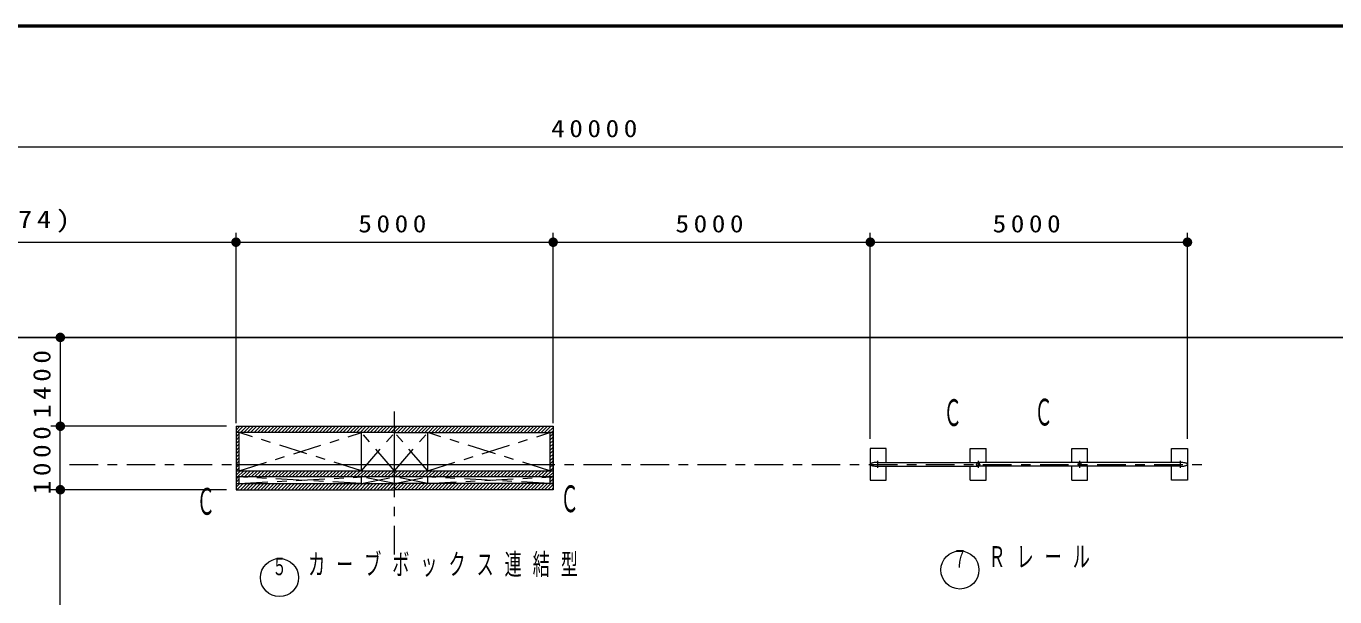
# Model space of a CAD drawing. Units: millimetres on the paper, scale 1:150. Extents: x -385 to 0, y -3 to 267.
# Drawn here: x -280.8 to -143.3, y 207.1 to 267 of the extents above; entities that cross this region are included whole.
import ezdxf
from ezdxf.enums import TextEntityAlignment as Align

# ---------------------------------------------------------------- set-up
doc = ezdxf.new("R2010")
doc.units = ezdxf.units.MM
doc.linetypes.add('USER2', pattern=[6, 3, -1, 1, -1])
doc.layers.add('1_150', color=7, linetype='Continuous', lineweight=13)
doc.layers.add('NAKAMURA図枠', color=7, linetype='Continuous', lineweight=13)
doc.styles.add('ＭＳ ゴシック', font='')
doc.styles.get('ＭＳ ゴシック').set_extended_font_data('MS Gothic')

# ---------------------------------------------------------------- blocks, each defined once
blk = doc.blocks.new('filled_dot')
at = {"color": 0, "linetype": 'Continuous', "lineweight": -2, "const_width": 1.25}
blk.add_lwpolyline([(-0.625, 0, 1), (0.625, 0, 1)], format="xyb", close=True, dxfattribs=at)

msp = doc.modelspace()

# ---------------------------------------------------------------- linework, layer by layer
at = {"layer": '1_150'}
for p, q in [((-354.236, 254.31), (-87.57, 254.31)), ((-258.788, 225.31), (-258.788, 245.31)), ((-225.455, 225.31), (-225.455, 245.31)), ((-192.121, 223.644), (-192.121, 245.31)), ((-158.788, 223.644), (-158.788, 245.31)), ((-304.612, 244.31), (-258.788, 244.31)), ((-258.788, 244.31), (-225.455, 244.31)), ((-225.455, 244.31), (-192.121, 244.31)), ((-192.121, 244.31), (-158.788, 244.31)), ((-277.254, 234.31), (-277.254, 224.977)), ((-254.046, 234.31), (-264.935, 234.31)), ((-259.788, 224.977), (-278.254, 224.977)), ((-277.254, 218.31), (-277.254, 224.977)), ((-258.788, 224.977), (-258.788, 218.31)), ((-258.788, 224.977), (-225.455, 224.977)), ((-258.745, 224.977), (-258.788, 224.934)), ((-258.386, 224.977), (-258.788, 224.575)), ((-242.108, 224.317), (-258.788, 224.317)), ((-258.788, 224.317), (-258.788, 220.31)), ((-258.706, 224.317), (-258.788, 224.235)), ((-258.455, 224.317), (-258.788, 224.317)), ((-258.455, 224.209), (-258.788, 223.875)), ((-258.027, 224.977), (-258.687, 224.317)), ((-258.455, 220.31), (-258.455, 224.317)), ((-257.668, 224.977), (-258.328, 224.317)), ((-257.308, 224.977), (-257.968, 224.317)), ((-256.949, 224.977), (-257.609, 224.317)), ((-256.59, 224.977), (-257.25, 224.317)), ((-256.231, 224.977), (-256.891, 224.317)), ((-255.872, 224.977), (-256.532, 224.317)), ((-255.512, 224.977), (-256.172, 224.317)), ((-255.153, 224.977), (-255.813, 224.317)), ((-254.794, 224.977), (-255.454, 224.317)), ((-254.435, 224.977), (-255.095, 224.317)), ((-254.076, 224.977), (-254.736, 224.317)), ((-253.716, 224.977), (-254.376, 224.317)), ((-253.357, 224.977), (-254.017, 224.317)), ((-252.998, 224.977), (-253.658, 224.317)), ((-252.639, 224.977), (-253.299, 224.317)), ((-252.279, 224.977), (-252.939, 224.317)), ((-251.92, 224.977), (-252.58, 224.317)), ((-251.561, 224.977), (-252.221, 224.317)), ((-251.202, 224.977), (-251.862, 224.317)), ((-250.843, 224.977), (-251.503, 224.317)), ((-250.483, 224.977), (-251.143, 224.317)), ((-250.124, 224.977), (-250.784, 224.317)), ((-249.765, 224.977), (-250.425, 224.317)), ((-249.406, 224.977), (-250.066, 224.317)), ((-249.047, 224.977), (-249.707, 224.317)), ((-248.687, 224.977), (-249.347, 224.317)), ((-248.328, 224.977), (-248.988, 224.317)), ((-247.969, 224.977), (-248.629, 224.317)), ((-247.61, 224.977), (-248.27, 224.317)), ((-247.251, 224.977), (-247.911, 224.317)), ((-246.891, 224.977), (-247.551, 224.317)), ((-246.532, 224.977), (-247.192, 224.317)), ((-246.173, 224.977), (-246.833, 224.317)), ((-245.814, 224.977), (-246.474, 224.317)), ((-245.454, 224.977), (-246.114, 224.317)), ((-245.095, 224.977), (-245.755, 224.317)), ((-245.602, 220.31), (-245.602, 224.317)), ((-244.736, 224.977), (-245.396, 224.317)), ((-244.377, 224.977), (-245.037, 224.317)), ((-244.018, 224.977), (-244.678, 224.317)), ((-243.658, 224.977), (-244.318, 224.317)), ((-243.299, 224.977), (-243.959, 224.317)), ((-242.94, 224.977), (-243.6, 224.317)), ((-242.581, 224.977), (-243.241, 224.317)), ((-242.222, 224.977), (-242.882, 224.317)), ((-241.862, 224.977), (-242.522, 224.317)), ((-241.503, 224.977), (-242.163, 224.317)), ((-242.122, 220.31), (-242.122, 224.317)), ((-242.108, 224.317), (-225.455, 224.317)), ((-241.144, 224.977), (-241.804, 224.317)), ((-240.785, 224.977), (-241.445, 224.317)), ((-240.426, 224.977), (-241.086, 224.317)), ((-240.066, 224.977), (-240.726, 224.317)), ((-239.707, 224.977), (-240.367, 224.317)), ((-239.348, 224.977), (-240.008, 224.317)), ((-238.989, 224.977), (-239.649, 224.317)), ((-238.629, 224.977), (-239.289, 224.317)), ((-238.27, 224.977), (-238.93, 224.317)), ((-238.642, 220.31), (-238.642, 224.317)), ((-237.911, 224.977), (-238.571, 224.317)), ((-237.552, 224.977), (-238.212, 224.317)), ((-237.193, 224.977), (-237.853, 224.317)), ((-236.833, 224.977), (-237.493, 224.317)), ((-236.474, 224.977), (-237.134, 224.317)), ((-236.115, 224.977), (-236.775, 224.317)), ((-235.756, 224.977), (-236.416, 224.317)), ((-235.397, 224.977), (-236.057, 224.317)), ((-235.037, 224.977), (-235.697, 224.317)), ((-234.678, 224.977), (-235.338, 224.317)), ((-234.319, 224.977), (-234.979, 224.317)), ((-233.96, 224.977), (-234.62, 224.317)), ((-233.601, 224.977), (-234.261, 224.317)), ((-233.241, 224.977), (-233.901, 224.317)), ((-232.882, 224.977), (-233.542, 224.317)), ((-232.523, 224.977), (-233.183, 224.317)), ((-232.164, 224.977), (-232.824, 224.317)), ((-231.805, 224.977), (-232.465, 224.317)), ((-231.445, 224.977), (-232.105, 224.317)), ((-231.086, 224.977), (-231.746, 224.317)), ((-230.727, 224.977), (-231.387, 224.317)), ((-230.368, 224.977), (-231.028, 224.317)), ((-230.008, 224.977), (-230.668, 224.317)), ((-229.649, 224.977), (-230.309, 224.317)), ((-229.29, 224.977), (-229.95, 224.317)), ((-228.931, 224.977), (-229.591, 224.317)), ((-228.572, 224.977), (-229.232, 224.317)), ((-228.212, 224.977), (-228.872, 224.317)), ((-227.853, 224.977), (-228.513, 224.317)), ((-227.494, 224.977), (-228.154, 224.317)), ((-227.135, 224.977), (-227.795, 224.317)), ((-226.776, 224.977), (-227.436, 224.317)), ((-226.416, 224.977), (-227.076, 224.317)), ((-226.057, 224.977), (-226.717, 224.317)), ((-225.698, 224.977), (-226.358, 224.317)), ((-225.455, 224.861), (-225.999, 224.317)), ((-225.706, 224.317), (-225.788, 224.235)), ((-225.788, 224.317), (-225.788, 220.31)), ((-225.455, 224.317), (-225.788, 224.317)), ((-225.455, 224.209), (-225.788, 223.875)), ((-225.455, 224.502), (-225.64, 224.317)), ((-225.455, 224.977), (-225.455, 218.31)), ((-225.455, 220.31), (-225.455, 224.317)), ((-258.455, 223.85), (-258.788, 223.516)), ((-258.455, 223.49), (-258.788, 223.157)), ((-258.455, 223.131), (-258.788, 222.798)), ((-225.455, 223.85), (-225.788, 223.516)), ((-225.455, 223.49), (-225.788, 223.157)), ((-225.455, 223.131), (-225.788, 222.798)), ((-258.455, 222.772), (-258.788, 222.439)), ((-258.455, 222.413), (-258.788, 222.079)), ((-258.455, 222.054), (-258.788, 221.72)), ((-258.455, 221.694), (-258.788, 221.361)), ((-225.455, 222.772), (-225.788, 222.439)), ((-225.455, 222.413), (-225.788, 222.079)), ((-225.455, 222.054), (-225.788, 221.72)), ((-225.455, 221.694), (-225.788, 221.361)), ((-192.121, 222.644), (-192.121, 219.31)), ((-190.455, 222.644), (-192.121, 222.644)), ((-190.455, 221.179), (-190.455, 222.644)), ((-181.621, 221.179), (-181.621, 222.644)), ((-181.621, 222.644), (-179.955, 222.644)), ((-179.955, 221.179), (-179.955, 222.644)), ((-170.955, 221.179), (-170.955, 222.644)), ((-170.955, 222.644), (-169.288, 222.644)), ((-169.288, 221.179), (-169.288, 222.644)), ((-160.455, 222.644), (-158.788, 222.644)), ((-160.455, 221.179), (-160.455, 222.644)), ((-158.788, 222.644), (-158.788, 219.31)), ((-258.455, 221.335), (-258.788, 221.002)), ((-258.788, 220.977), (-258.455, 220.977)), ((-258.788, 220.977), (-225.455, 220.977)), ((-258.455, 220.976), (-258.788, 220.643)), ((-258.788, 220.31), (-225.455, 220.31)), ((-258.788, 220.31), (-258.455, 220.31)), ((-258.687, 220.31), (-258.788, 220.209)), ((-258.328, 220.31), (-258.788, 219.85)), ((-258.455, 220.617), (-258.761, 220.31)), ((-257.968, 220.31), (-258.628, 219.65)), ((-257.609, 220.31), (-258.269, 219.65)), ((-257.25, 220.31), (-257.91, 219.65)), ((-256.891, 220.31), (-257.551, 219.65)), ((-256.532, 220.31), (-257.192, 219.65)), ((-256.172, 220.31), (-256.832, 219.65)), ((-255.813, 220.31), (-256.473, 219.65)), ((-255.454, 220.31), (-256.114, 219.65)), ((-255.095, 220.31), (-255.755, 219.65)), ((-254.736, 220.31), (-255.396, 219.65)), ((-254.376, 220.31), (-255.036, 219.65)), ((-254.017, 220.31), (-254.677, 219.65)), ((-253.658, 220.31), (-254.318, 219.65)), ((-253.299, 220.31), (-253.959, 219.65)), ((-252.939, 220.31), (-253.599, 219.65)), ((-252.58, 220.31), (-253.24, 219.65)), ((-252.221, 220.31), (-252.881, 219.65)), ((-251.862, 220.31), (-252.522, 219.65)), ((-251.503, 220.31), (-252.163, 219.65)), ((-251.143, 220.31), (-251.803, 219.65)), ((-250.784, 220.31), (-251.444, 219.65)), ((-250.425, 220.31), (-251.085, 219.65)), ((-250.066, 220.31), (-250.726, 219.65)), ((-249.707, 220.31), (-250.367, 219.65)), ((-249.347, 220.31), (-250.007, 219.65)), ((-248.988, 220.31), (-249.648, 219.65)), ((-248.629, 220.31), (-249.289, 219.65)), ((-248.27, 220.31), (-248.93, 219.65)), ((-247.911, 220.31), (-248.571, 219.65)), ((-247.551, 220.31), (-248.211, 219.65)), ((-247.192, 220.31), (-247.852, 219.65)), ((-246.833, 220.31), (-247.493, 219.65)), ((-246.474, 220.31), (-247.134, 219.65)), ((-246.114, 220.31), (-246.774, 219.65)), ((-245.755, 220.31), (-246.415, 219.65)), ((-245.396, 220.31), (-246.056, 219.65)), ((-245.037, 220.31), (-245.697, 219.65)), ((-244.678, 220.31), (-245.338, 219.65)), ((-244.318, 220.31), (-244.978, 219.65)), ((-243.959, 220.31), (-244.619, 219.65)), ((-243.6, 220.31), (-244.26, 219.65)), ((-243.241, 220.31), (-243.901, 219.65)), ((-242.882, 220.31), (-243.542, 219.65)), ((-242.522, 220.31), (-243.182, 219.65)), ((-242.163, 220.31), (-242.823, 219.65)), ((-241.804, 220.31), (-242.464, 219.65)), ((-241.445, 220.31), (-242.105, 219.65)), ((-241.086, 220.31), (-241.746, 219.65)), ((-240.726, 220.31), (-241.386, 219.65)), ((-240.367, 220.31), (-241.027, 219.65)), ((-240.008, 220.31), (-240.668, 219.65)), ((-239.649, 220.31), (-240.309, 219.65)), ((-239.289, 220.31), (-239.949, 219.65)), ((-238.93, 220.31), (-239.59, 219.65)), ((-238.571, 220.31), (-239.231, 219.65)), ((-238.212, 220.31), (-238.872, 219.65)), ((-237.853, 220.31), (-238.513, 219.65)), ((-237.493, 220.31), (-238.153, 219.65)), ((-237.134, 220.31), (-237.794, 219.65)), ((-236.775, 220.31), (-237.435, 219.65)), ((-236.416, 220.31), (-237.076, 219.65)), ((-236.057, 220.31), (-236.717, 219.65)), ((-235.697, 220.31), (-236.357, 219.65)), ((-235.338, 220.31), (-235.998, 219.65)), ((-234.979, 220.31), (-235.639, 219.65)), ((-234.62, 220.31), (-235.28, 219.65)), ((-234.261, 220.31), (-234.921, 219.65)), ((-233.901, 220.31), (-234.561, 219.65)), ((-233.542, 220.31), (-234.202, 219.65)), ((-233.183, 220.31), (-233.843, 219.65)), ((-232.824, 220.31), (-233.484, 219.65)), ((-232.465, 220.31), (-233.125, 219.65)), ((-232.105, 220.31), (-232.765, 219.65)), ((-231.746, 220.31), (-232.406, 219.65)), ((-231.387, 220.31), (-232.047, 219.65)), ((-231.028, 220.31), (-231.688, 219.65)), ((-230.668, 220.31), (-231.328, 219.65)), ((-230.309, 220.31), (-230.969, 219.65)), ((-229.95, 220.31), (-230.61, 219.65)), ((-229.591, 220.31), (-230.251, 219.65)), ((-229.232, 220.31), (-229.892, 219.65)), ((-228.872, 220.31), (-229.532, 219.65)), ((-228.513, 220.31), (-229.173, 219.65)), ((-228.154, 220.31), (-228.814, 219.65)), ((-227.795, 220.31), (-228.455, 219.65)), ((-227.436, 220.31), (-228.096, 219.65)), ((-227.076, 220.31), (-227.736, 219.65)), ((-226.717, 220.31), (-227.377, 219.65)), ((-226.358, 220.31), (-227.018, 219.65)), ((-225.999, 220.31), (-226.659, 219.65)), ((-225.64, 220.31), (-226.3, 219.65)), ((-225.455, 220.136), (-225.94, 219.65)), ((-225.455, 221.335), (-225.788, 221.002)), ((-225.788, 220.977), (-225.455, 220.977)), ((-225.455, 220.976), (-225.788, 220.643)), ((-225.788, 220.31), (-225.455, 220.31)), ((-225.455, 220.617), (-225.761, 220.31)), ((-192.119, 220.991), (-192.12, 220.966)), ((-192.12, 220.966), (-192.109, 220.941)), ((-192.107, 221.016), (-192.119, 220.991)), ((-192.109, 220.941), (-192.086, 220.917)), ((-192.082, 221.041), (-192.107, 221.016)), ((-192.086, 220.917), (-192.052, 220.893)), ((-192.047, 221.064), (-192.082, 221.041)), ((-192.052, 220.893), (-192.007, 220.871)), ((-192.001, 221.086), (-192.047, 221.064)), ((-192.007, 220.871), (-191.952, 220.85)), ((-191.944, 221.106), (-192.001, 221.086)), ((-191.952, 220.85), (-191.888, 220.832)), ((-191.879, 221.125), (-191.944, 221.106)), ((-191.888, 220.832), (-191.815, 220.815)), ((-191.805, 221.141), (-191.879, 221.125)), ((-191.815, 220.815), (-191.736, 220.802)), ((-191.725, 221.154), (-191.805, 221.141)), ((-191.736, 220.802), (-191.65, 220.791)), ((-191.639, 221.165), (-191.725, 221.154)), ((-191.65, 220.791), (-191.56, 220.782)), ((-191.548, 221.172), (-191.639, 221.165)), ((-191.56, 220.782), (-191.467, 220.777)), ((-191.455, 221.177), (-191.548, 221.172)), ((-191.467, 220.777), (-191.372, 220.775)), ((-191.36, 221.179), (-191.455, 221.177)), ((-191.372, 220.775), (-191.36, 220.775)), ((-191.36, 221.179), (-180.788, 221.179)), ((-191.36, 220.775), (-180.788, 220.775)), ((-190.455, 219.31), (-190.455, 220.775)), ((-181.621, 219.31), (-181.621, 220.775)), ((-159.549, 221.179), (-180.788, 221.179)), ((-159.549, 220.775), (-180.788, 220.775)), ((-179.955, 219.31), (-179.955, 220.775)), ((-170.955, 219.31), (-170.955, 220.775)), ((-169.288, 219.31), (-169.288, 220.775)), ((-160.455, 219.31), (-160.455, 220.775)), ((-159.537, 221.179), (-159.549, 221.179)), ((-159.549, 220.775), (-159.455, 220.777)), ((-159.442, 221.177), (-159.537, 221.179)), ((-159.455, 220.777), (-159.361, 220.782)), ((-159.349, 221.172), (-159.442, 221.177)), ((-159.361, 220.782), (-159.271, 220.789)), ((-159.259, 221.163), (-159.349, 221.172)), ((-159.271, 220.789), (-159.184, 220.8)), ((-159.173, 221.152), (-159.259, 221.163)), ((-159.184, 220.8), (-159.104, 220.813)), ((-159.094, 221.139), (-159.173, 221.152)), ((-159.104, 220.813), (-159.03, 220.829)), ((-159.021, 221.122), (-159.094, 221.139)), ((-159.03, 220.829), (-158.965, 220.848)), ((-158.957, 221.104), (-159.021, 221.122)), ((-158.965, 220.848), (-158.909, 220.868)), ((-158.902, 221.083), (-158.957, 221.104)), ((-158.909, 220.868), (-158.862, 220.89)), ((-158.857, 221.061), (-158.902, 221.083)), ((-158.862, 220.89), (-158.827, 220.913)), ((-158.823, 221.037), (-158.857, 221.061)), ((-158.827, 220.913), (-158.802, 220.938)), ((-158.8, 221.013), (-158.823, 221.037)), ((-158.802, 220.938), (-158.79, 220.963)), ((-158.789, 220.988), (-158.8, 221.013)), ((-158.79, 220.963), (-158.789, 220.988)), ((-225.455, 219.65), (-258.788, 219.65)), ((-258.602, 219.65), (-258.788, 219.464)), ((-258.788, 219.65), (-258.788, 218.97)), ((-258.455, 219.65), (-258.788, 219.65)), ((-258.455, 219.439), (-258.788, 219.105)), ((-258.788, 218.97), (-242.108, 218.97)), ((-258.788, 218.97), (-258.455, 218.97)), ((-258.745, 218.97), (-258.788, 218.927)), ((-258.386, 218.97), (-258.788, 218.568)), ((-258.027, 218.97), (-258.687, 218.31)), ((-258.455, 219.079), (-258.564, 218.97)), ((-258.455, 218.97), (-258.455, 219.65)), ((-257.668, 218.97), (-258.328, 218.31)), ((-257.308, 218.97), (-257.968, 218.31)), ((-256.949, 218.97), (-257.609, 218.31)), ((-256.59, 218.97), (-257.25, 218.31)), ((-256.231, 218.97), (-256.891, 218.31)), ((-255.872, 218.97), (-256.532, 218.31)), ((-255.512, 218.97), (-256.172, 218.31)), ((-255.153, 218.97), (-255.813, 218.31)), ((-254.794, 218.97), (-255.454, 218.31)), ((-254.435, 218.97), (-255.095, 218.31)), ((-254.076, 218.97), (-254.736, 218.31)), ((-253.716, 218.97), (-254.376, 218.31)), ((-253.357, 218.97), (-254.017, 218.31)), ((-252.998, 218.97), (-253.658, 218.31)), ((-252.639, 218.97), (-253.299, 218.31)), ((-252.279, 218.97), (-252.939, 218.31)), ((-251.92, 218.97), (-252.58, 218.31)), ((-251.561, 218.97), (-252.221, 218.31)), ((-251.202, 218.97), (-251.862, 218.31)), ((-250.843, 218.97), (-251.503, 218.31)), ((-250.483, 218.97), (-251.143, 218.31)), ((-250.124, 218.97), (-250.784, 218.31)), ((-249.765, 218.97), (-250.425, 218.31)), ((-249.406, 218.97), (-250.066, 218.31)), ((-249.047, 218.97), (-249.707, 218.31)), ((-248.687, 218.97), (-249.347, 218.31)), ((-248.328, 218.97), (-248.988, 218.31)), ((-247.969, 218.97), (-248.629, 218.31)), ((-247.61, 218.97), (-248.27, 218.31)), ((-247.251, 218.97), (-247.911, 218.31)), ((-246.891, 218.97), (-247.551, 218.31)), ((-246.532, 218.97), (-247.192, 218.31)), ((-246.173, 218.97), (-246.833, 218.31)), ((-245.814, 218.97), (-246.474, 218.31)), ((-245.454, 218.97), (-246.114, 218.31)), ((-245.095, 218.97), (-245.755, 218.31)), ((-245.602, 218.97), (-245.602, 219.65)), ((-244.736, 218.97), (-245.396, 218.31)), ((-244.377, 218.97), (-245.037, 218.31)), ((-244.018, 218.97), (-244.678, 218.31)), ((-243.658, 218.97), (-244.318, 218.31)), ((-243.299, 218.97), (-243.959, 218.31)), ((-242.94, 218.97), (-243.6, 218.31)), ((-242.581, 218.97), (-243.241, 218.31)), ((-242.222, 218.97), (-242.882, 218.31)), ((-241.862, 218.97), (-242.522, 218.31)), ((-241.503, 218.97), (-242.163, 218.31)), ((-242.122, 218.97), (-242.122, 219.65)), ((-225.455, 218.97), (-242.108, 218.97)), ((-241.144, 218.97), (-241.804, 218.31)), ((-240.785, 218.97), (-241.445, 218.31)), ((-240.426, 218.97), (-241.086, 218.31)), ((-240.066, 218.97), (-240.726, 218.31)), ((-239.707, 218.97), (-240.367, 218.31)), ((-239.348, 218.97), (-240.008, 218.31)), ((-238.989, 218.97), (-239.649, 218.31)), ((-238.629, 218.97), (-239.289, 218.31)), ((-238.27, 218.97), (-238.93, 218.31)), ((-238.642, 218.97), (-238.642, 219.65)), ((-237.911, 218.97), (-238.571, 218.31)), ((-237.552, 218.97), (-238.212, 218.31)), ((-237.193, 218.97), (-237.853, 218.31)), ((-236.833, 218.97), (-237.493, 218.31)), ((-236.474, 218.97), (-237.134, 218.31)), ((-236.115, 218.97), (-236.775, 218.31)), ((-235.756, 218.97), (-236.416, 218.31)), ((-235.397, 218.97), (-236.057, 218.31)), ((-235.037, 218.97), (-235.697, 218.31)), ((-234.678, 218.97), (-235.338, 218.31)), ((-234.319, 218.97), (-234.979, 218.31)), ((-233.96, 218.97), (-234.62, 218.31)), ((-233.601, 218.97), (-234.261, 218.31)), ((-233.241, 218.97), (-233.901, 218.31)), ((-232.882, 218.97), (-233.542, 218.31)), ((-232.523, 218.97), (-233.183, 218.31)), ((-232.164, 218.97), (-232.824, 218.31)), ((-231.805, 218.97), (-232.465, 218.31)), ((-231.445, 218.97), (-232.105, 218.31)), ((-231.086, 218.97), (-231.746, 218.31)), ((-230.727, 218.97), (-231.387, 218.31)), ((-230.368, 218.97), (-231.028, 218.31)), ((-230.008, 218.97), (-230.668, 218.31)), ((-229.649, 218.97), (-230.309, 218.31)), ((-229.29, 218.97), (-229.95, 218.31)), ((-228.931, 218.97), (-229.591, 218.31)), ((-228.572, 218.97), (-229.232, 218.31)), ((-228.212, 218.97), (-228.872, 218.31)), ((-227.853, 218.97), (-228.513, 218.31)), ((-227.494, 218.97), (-228.154, 218.31)), ((-227.135, 218.97), (-227.795, 218.31)), ((-226.776, 218.97), (-227.436, 218.31)), ((-226.416, 218.97), (-227.076, 218.31)), ((-226.057, 218.97), (-226.717, 218.31)), ((-225.698, 218.97), (-226.358, 218.31)), ((-225.455, 218.854), (-225.999, 218.31)), ((-225.602, 219.65), (-225.788, 219.464)), ((-225.788, 219.65), (-225.788, 218.97)), ((-225.455, 219.65), (-225.788, 219.65)), ((-225.455, 219.439), (-225.788, 219.105)), ((-225.788, 218.97), (-225.455, 218.97)), ((-225.455, 219.776), (-225.581, 219.65)), ((-225.455, 219.079), (-225.564, 218.97)), ((-225.455, 218.97), (-225.455, 219.65)), ((-192.121, 219.31), (-190.455, 219.31)), ((-181.621, 219.31), (-179.955, 219.31)), ((-170.955, 219.31), (-169.288, 219.31)), ((-158.788, 219.31), (-160.455, 219.31)), ((-259.788, 218.31), (-278.254, 218.31)), ((-277.254, 179.31), (-277.254, 218.31)), ((-258.788, 218.31), (-242.108, 218.31)), ((-225.455, 218.31), (-242.108, 218.31)), ((-225.455, 218.495), (-225.64, 218.31))]:
    msp.add_line(p, q, dxfattribs=at)
at = {"layer": '1_150', "lineweight": 25}
msp.add_line((-87.57, 234.31), (-354.236, 234.31), dxfattribs=at)
at = {"layer": '1_150', "linetype": 'USER2'}
for p, q in [((-242.128, 211.522), (-242.128, 227.11)), ((-245.602, 220.31), (-258.455, 224.317)), ((-258.455, 220.31), (-245.602, 224.317)), ((-242.122, 220.31), (-245.602, 224.317)), ((-245.602, 220.31), (-242.122, 224.317)), ((-238.642, 220.31), (-242.122, 224.317)), ((-242.122, 220.31), (-238.642, 224.317)), ((-238.642, 220.31), (-225.788, 224.317)), ((-225.788, 220.31), (-238.642, 224.317)), ((-276.28, 220.977), (-156.995, 220.977)), ((-245.602, 218.97), (-258.455, 219.65)), ((-258.455, 218.97), (-245.602, 219.65)), ((-242.122, 218.97), (-245.602, 219.65)), ((-245.602, 218.97), (-242.122, 219.65)), ((-238.642, 218.97), (-242.122, 219.65)), ((-242.122, 218.97), (-238.642, 219.65)), ((-238.642, 218.97), (-225.788, 219.65)), ((-225.788, 218.97), (-238.642, 219.65))]:
    msp.add_line(p, q, dxfattribs=at)
at = {"layer": '1_150', "color": 211}
msp.add_line((-258.687, 220.977), (-258.788, 220.876), dxfattribs=at)
at = {"layer": '1_150', "color": 14}
for p, q in [((-191.36, 221.328), (-191.36, 220.626)), ((-180.788, 221.328), (-180.788, 220.626)), ((-170.121, 221.328), (-170.121, 220.626)), ((-159.549, 221.328), (-159.549, 220.626))]:
    msp.add_line(p, q, dxfattribs=at)
at = {"layer": '1_150', "color": 110}
for p, q in [((-191.347, 221.179), (-191.36, 221.179)), ((-159.562, 220.775), (-159.549, 220.775))]:
    msp.add_line(p, q, dxfattribs=at)
at = {"layer": '1_150'}
for centre, radius in [((-180.788, 220.977), 0.162), ((-170.121, 220.977), 0.162), ((-182.706, 209.88), 2), ((-254.221, 209.079), 2)]:
    msp.add_circle(centre, radius, dxfattribs=at)
at = {"layer": 'NAKAMURA図枠', "lineweight": 50}
msp.add_line((0, 267), (-385, 267), dxfattribs=at)

# ---------------------------------------------------------------- block references
at = {"layer": '1_150', "xscale": 0.4, "yscale": 0.4}
for p, rotation in [((-258.788, 244.31), 180), ((-225.455, 244.31), 180), ((-192.121, 244.31), 180), ((-158.788, 244.31), 180), ((-277.254, 234.31), 270), ((-277.254, 224.977), 90), ((-277.254, 224.977), 270), ((-277.254, 218.31), 90), ((-277.254, 218.31), 270)]:
    msp.add_blockref('filled_dot', p, dxfattribs=dict(at, rotation=rotation))
for p in [(-258.788, 244.31), (-225.455, 244.31), (-192.121, 244.31)]:
    msp.add_blockref('filled_dot', p, dxfattribs=at)

# ---------------------------------------------------------------- texts
at = {"layer": '1_150', "style": 'ＭＳ ゴシック', "width": 0.5}
for p in [(-184.416, 227.814), (-174.869, 227.867), (-224.689, 218.767), (-262.92, 218.492)]:
    msp.add_text('Ｃ', height=2.815, dxfattribs=at).set_placement(p, align=Align.TOP_LEFT)
at = {"layer": '1_150', "style": 'ＭＳ ゴシック', "width": 0.6}
for s, p in [('７', (-182.706, 211.964)), ('５', (-254.221, 211.162))]:
    msp.add_text(s, height=1.833, dxfattribs=at).set_placement(p, align=Align.TOP_CENTER)
at = {"layer": '1_150', "style": 'ＭＳ ゴシック'}
for s, insert, char_height, attachment_point in [('\\T1.33;\\W1.15;40000', (-220.903, 255.31), 1.833, 8), ('\\T1.33;\\W1.2;(6874)', (-281.7, 245.31), 1.833, 8), ('\\T1.33;\\W1.15;5000', (-242.122, 245.31), 1.833, 8), ('\\T1.33;\\W1.15;5000', (-208.788, 245.31), 1.833, 8), ('\\T1.33;\\W1.15;5000', (-175.455, 245.31), 1.833, 8), ('\\T1.64;\\W0.6;\u3000\u3000カーブボックス連結型', (-257.121, 211.579), 2.199, 1), ('\\T1.64;\\W0.6;\u3000\u3000Ｒレール', (-185.606, 212.38), 2.199, 1)]:
    msp.add_mtext(s, dxfattribs=dict(at, insert=insert, char_height=char_height, attachment_point=attachment_point))
at = {"layer": '1_150', "char_height": 1.833, "attachment_point": 8, "rotation": 90, "style": 'ＭＳ ゴシック'}
for s, insert in [('\\T1.33;\\W1.15;1400', (-278.254, 229.644)), ('\\T1.33;\\W1.15;1000', (-278.254, 221.644))]:
    msp.add_mtext(s, dxfattribs=dict(at, insert=insert))

doc.saveas('drawing.dxf')
